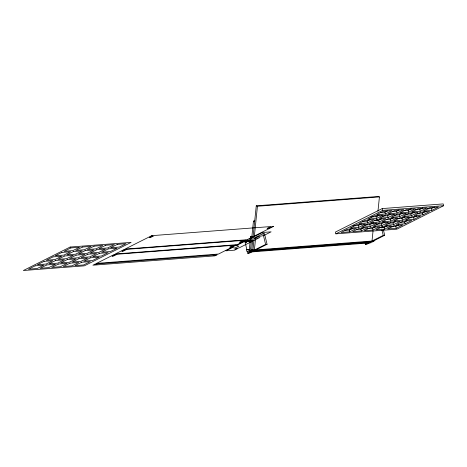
<?xml version="1.0" encoding="UTF-8"?>
<svg xmlns="http://www.w3.org/2000/svg" width="467" height="467" viewBox="0 0 467 467"><rect width="100%" height="100%" fill="white"/><g stroke="black" fill="none" stroke-linecap="round" stroke-linejoin="round"><path stroke-width="0.7" d="M249.477 249.752L246.845 249.431L246.658 251.264L249.051 252.127L371.037 242.787M249.051 252.127L250.668 236.39L252.116 236.279M250.61 250.907L251.795 251.334L250.341 251.444L253.464 221.107L254.918 220.996M253.085 250.686L251.637 250.797L256.266 205.824L378.252 196.484L379.432 196.916L377.949 211.306M251.386 250.44L252.659 250.902L254.112 250.791L267.071 244.288L264.445 233.529L262.991 233.64L255.688 237.306L254.381 250.038L252.927 250.149L257.445 206.256L256.266 205.824M373.045 230.955L372.006 241.03L255.828 249.927M376.986 220.663L377.138 219.221M377.429 216.344L377.581 214.902M246.973 249.979L245.169 242.583L250.604 239.857M247.306 251.328L247.796 253.342L250.464 252.005M252.659 250.902L265.618 244.399L267.071 244.288M251.917 251.894L249.25 253.231L247.796 253.342M382.222 208.58L335.434 232.052L335.872 233.85L396.868 229.18L443.65 205.708L443.212 203.91L382.222 208.58L382.66 210.378L335.872 233.85M344.926 230.383L349.281 230.05L352.322 228.521M353.11 225.964L358.195 225.579L361.23 224.055M362.748 221.44L367.103 221.107L370.144 219.583M370.932 217.021L376.017 216.635L379.052 215.112M380.57 212.497L384.925 212.164L387.359 210.944M349.719 231.842L356.403 228.486L347.687 229.157L341.003 232.508L349.719 231.842L349.281 230.05M358.633 227.371L365.311 224.014L356.601 224.685L349.917 228.036L358.633 227.371L358.195 225.579M367.541 222.899L374.225 219.543L365.509 220.214L358.825 223.565L367.541 222.899L367.103 221.107M376.455 218.428L383.138 215.077L374.423 215.742L367.739 219.093L376.455 218.428L376.017 216.635M385.363 213.956L392.046 210.605L383.331 211.271L376.653 214.622L385.363 213.956L384.925 212.164M356.543 229.49L360.898 229.157L363.939 227.633M364.727 225.076L369.811 224.685L373.454 222.858M374.365 220.547L378.719 220.214L381.761 218.69M382.549 216.133L387.633 215.742L390.669 214.219M392.187 211.609L396.541 211.277L398.976 210.057M361.335 230.949L368.019 227.598L359.31 228.264L352.626 231.62L361.335 230.949L360.898 229.157M370.249 226.477L376.933 223.127L368.218 223.792L361.534 227.149L370.249 226.477L369.811 224.685M379.157 222.012L385.841 218.655L377.132 219.321L370.448 222.677L379.157 222.012L378.719 220.214M388.071 217.54L394.755 214.184L386.04 214.849L379.356 218.206L388.071 217.54L387.633 215.742M396.979 213.069L403.663 209.712L394.954 210.383L388.27 213.734L396.979 213.069L396.541 211.277M367.436 228.655L372.52 228.27L375.556 226.746M376.344 224.183L381.428 223.798L385.077 221.971M385.981 219.659L390.342 219.327L393.377 217.803M394.166 215.246L399.25 214.855L402.291 213.331M403.803 210.716L408.164 210.383L411.199 208.86M372.952 230.062L379.636 226.711L370.926 227.376L364.242 230.727L372.952 230.062L372.52 228.27M381.866 225.59L388.55 222.239L379.834 222.905L373.151 226.256L381.866 225.59L381.428 223.798M390.774 221.119L397.458 217.768L388.748 218.433L382.064 221.784L390.774 221.119L390.342 219.327M399.688 216.647L406.372 213.296L397.656 213.962L390.972 217.318L399.688 216.647L399.25 214.855M408.602 212.176L415.28 208.825L406.57 209.49L399.886 212.847L408.602 212.176L408.164 210.383M379.052 227.768L384.137 227.376L387.172 225.853M387.966 223.296L393.045 222.905L395.479 221.691M396.874 218.825L401.959 218.439L404.994 216.91M405.788 214.353L410.867 213.968L414.515 212.135M415.426 209.829L419.78 209.496L422.816 207.973M384.574 229.174L391.258 225.818L382.543 226.483L375.859 229.84L384.574 229.174L384.137 227.376M393.483 224.703L400.166 221.346L391.451 222.018L384.773 225.368L393.483 224.703L393.045 222.905M402.396 220.231L409.08 216.875L400.365 217.546L393.681 220.897L402.396 220.231L401.959 218.439M411.304 215.76L417.988 212.403L409.273 213.075L402.595 216.425L411.304 215.76L410.867 213.968M420.218 211.288L426.902 207.938L418.187 208.603L411.503 211.954L420.218 211.288L419.78 209.496M390.669 226.88L395.753 226.489L398.789 224.966M400.307 222.35L404.661 222.018L407.096 220.798M408.491 217.937L413.575 217.546L416.611 216.023M417.405 213.466L422.489 213.075L426.132 211.247M427.042 208.936L431.397 208.603L434.433 207.079M396.191 228.281L402.875 224.931L394.16 225.596L387.476 228.947L396.191 228.281L395.753 226.489M405.099 223.81L411.783 220.459L403.074 221.125L396.39 224.481L405.099 223.81L404.661 222.018M414.013 219.338L420.697 215.987L411.982 216.653L405.298 220.01L414.013 219.338L413.575 217.546M422.921 214.867L429.605 211.516L420.895 212.181L414.211 215.538L422.921 214.867L422.489 213.075M431.835 210.401L438.519 207.044L429.803 207.71L423.12 211.066L431.835 210.401L431.397 208.603M365.095 242.992L365.422 244.334L368.095 242.998M384.697 235.28L383.244 235.391L370.29 241.894L371.744 241.783L384.697 235.28L383.389 229.904M369.543 242.887L366.875 244.223L365.422 244.334M257.445 206.256L379.432 196.916M382.66 210.378L443.65 205.708M245.169 242.583L246.623 242.472M253.196 249.612L251.748 249.722L252.927 250.149M373.46 240.919L374.913 240.809M254.538 250.575L371.148 241.678M372.17 241.567L373.623 241.457M369.426 242.332L253.248 251.223L252.063 250.797M372.327 242.104L369.695 241.789M253.464 221.107L254.649 221.533M250.668 236.39L251.847 236.816M250.452 250.37L251.637 250.797M246.845 249.431L249.244 250.3M249.162 251.018L250.341 251.444M382.566 226.542L382.893 227.884M381.113 226.653L381.446 227.995M381.936 230.015L383.244 235.391M262.991 233.64L265.618 244.399M247.253 240.102L247.031 240.528L248.847 240.149L249.448 239.005L262.407 232.502L271.117 231.836L263.814 235.496L257.224 236.874L254.416 238.596L259.938 237.446L253.295 240.774L244.585 241.445L247.253 240.102M70.132 247.043L23.35 270.516L84.34 265.846L131.128 242.373L70.132 247.043M35.165 265.822L28.481 269.173L37.197 268.507L43.88 265.151L35.165 265.822M44.079 261.351L37.395 264.701L46.105 264.036L52.789 260.685L44.079 261.351M52.987 256.879L46.303 260.23L55.018 259.564L61.702 256.214L52.987 256.879M61.901 252.408L55.217 255.758L63.926 255.093L70.61 251.742L61.901 252.408M70.809 247.936L64.125 251.293L72.84 250.621L79.524 247.271L70.809 247.936M46.782 264.929L40.098 268.286L48.813 267.614L55.497 264.264L46.782 264.929M55.696 260.458L49.012 263.814L57.727 263.149L64.405 259.792L55.696 260.458M64.604 255.986L57.92 259.343L66.635 258.677L73.319 255.321L64.604 255.986M73.517 251.52L66.834 254.871L75.549 254.206L82.227 250.849L73.517 251.52M82.425 247.049L75.742 250.4L84.457 249.734L91.141 246.378L82.425 247.049M58.398 264.042L51.72 267.393L60.43 266.727L67.114 263.376L58.398 264.042M67.312 259.57L60.628 262.921L69.344 262.256L76.028 258.905L67.312 259.57M76.226 255.099L69.542 258.455L78.252 257.784L84.936 254.433L76.226 255.099M85.134 250.627L78.45 253.984L87.166 253.312L93.849 249.962L85.134 250.627M94.048 246.156L87.364 249.512L96.074 248.841L102.758 245.49L94.048 246.156M70.021 263.154L63.337 266.505L72.046 265.84L78.73 262.483L70.021 263.154M78.929 258.683L72.245 262.034L80.96 261.368L87.644 258.012L78.929 258.683M87.843 254.211L81.159 257.562L89.868 256.897L96.552 253.54L87.843 254.211M96.751 249.74L90.067 253.091L98.782 252.425L105.466 249.074L96.751 249.74M105.665 245.268L98.981 248.619L107.69 247.954L114.374 244.603L105.665 245.268M81.637 262.261L74.954 265.618L83.669 264.947L90.347 261.596L81.637 262.261M90.545 257.79L83.862 261.146L92.577 260.475L99.261 257.124L90.545 257.79M99.459 253.318L92.775 256.675L101.491 256.004L108.175 252.653L99.459 253.318M108.367 248.847L101.689 252.203L110.399 251.538L117.083 248.181L108.367 248.847M117.281 244.381L110.597 247.732L119.313 247.066L125.997 243.71L117.281 244.381M95.157 264.071L92.898 265.203L214.884 255.863L217.143 254.731L213.121 255.513L214.236 254.953L98.058 263.849L95.496 264.52L96.611 263.96L95.157 264.071M114.304 254.451L96.482 263.394L218.468 254.048L236.29 245.111L234.843 245.222L231.124 247.084L229.676 247.195L233.389 245.333L117.211 254.229L113.499 256.091L112.045 256.202L115.758 254.34L114.304 254.451M124.111 249.53L115.197 254.001L237.183 244.661L246.097 240.19L244.644 240.301L240.931 242.163L239.478 242.274L243.19 240.412L127.012 249.308L123.3 251.17L121.846 251.281L125.559 249.419L124.111 249.53M151.734 235.672L124.998 249.086L246.985 239.746L273.72 226.332L272.267 226.442L268.554 228.305L267.101 228.416L270.813 226.553L154.635 235.45L150.923 237.312L149.469 237.423L153.188 235.561L151.734 235.672M232.513 247.498L225.87 250.832L234.586 250.166L237.254 248.823L234.883 249.174L239.448 247.726L252.408 241.223L243.692 241.888L236.39 245.554L238.876 246.237L234.597 248.07L232.513 247.498"/></g></svg>
